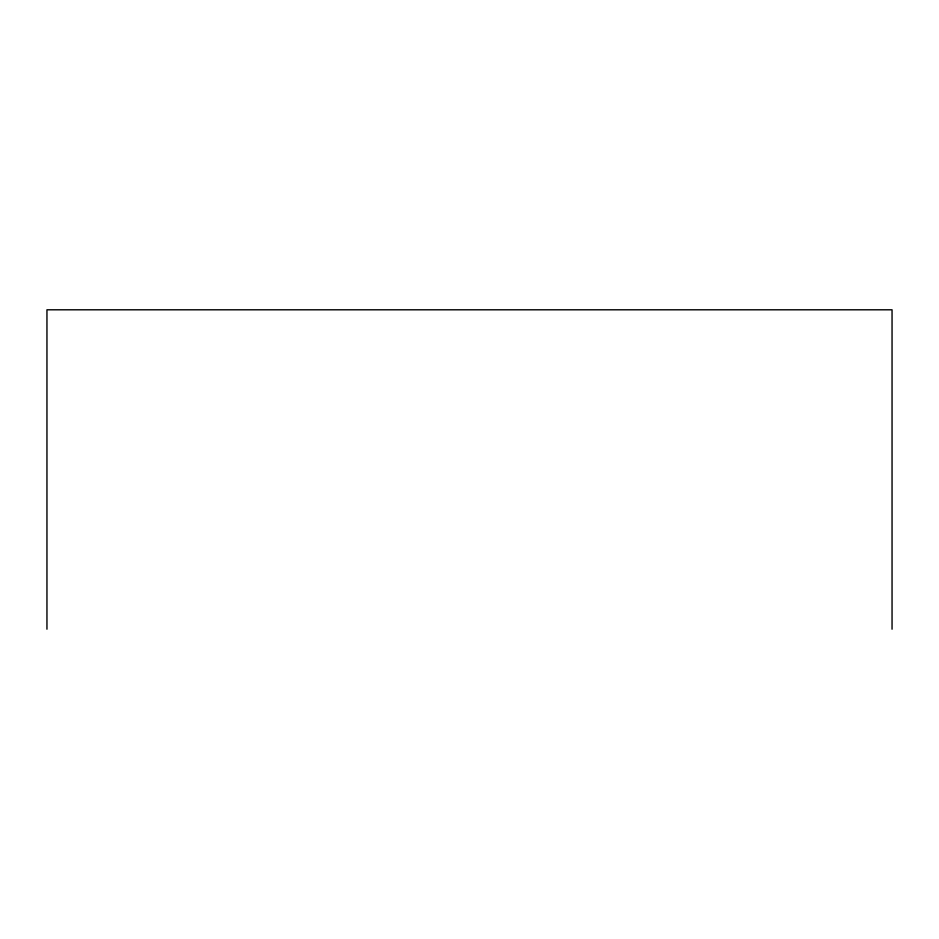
<?xml version="1.0" encoding="UTF-8"?>
<svg xmlns="http://www.w3.org/2000/svg" width="939" height="939" viewBox="0 0 939 939"><rect width="100%" height="100%" fill="white"/><g stroke="black" fill="none" stroke-linecap="round" stroke-linejoin="round"><path stroke-width="1.41" d="M892.05 629.2L892.05 309.8L46.95 309.8L46.95 629.2"/></g></svg>
